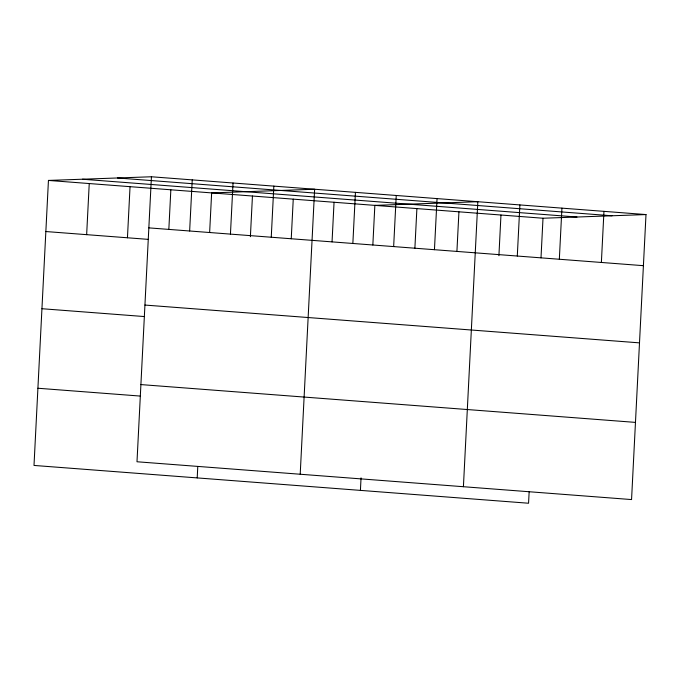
<?xml version="1.0" encoding="UTF-8"?>
<svg xmlns="http://www.w3.org/2000/svg" width="680" height="680" viewBox="0 0 680 680"><rect width="100%" height="100%" fill="white"/><g stroke="black" fill="none" stroke-linecap="round" stroke-linejoin="round"><path stroke-width="1.02" d="M151.436 176.766L136.994 461.762L631.558 499.57L646 214.566L151.436 176.766L48.441 180.429L34 465.435L528.564 503.234L529.15 491.759M86.649 234.659L89.241 183.549M127.449 237.779L130.042 186.668M168.835 229.424L170.841 189.788M189.644 230.996L192.236 179.885M197.208 477.904L197.786 466.438M209.635 232.543L211.642 192.907L314.636 189.244L300.203 474.24M230.444 234.115L233.036 183.005M250.384 236.708L252.45 196.027M271.252 237.235L273.836 186.124M291.244 238.782L293.25 199.146M332.044 241.901L334.05 202.257M352.852 243.465L355.445 192.355M360.417 490.382L361.046 477.87M372.844 245.021L374.85 205.377L477.844 201.714L463.412 486.719M393.652 246.585L396.245 195.475M414.885 248.234L416.891 208.59M434.452 249.704L437.044 198.594M456.917 251.447L458.932 211.811M498.908 255.697L500.964 215.024M517.293 256.037L519.885 204.927M541 257.873L543.005 218.237L646 214.566M559.334 259.25L561.927 208.139M601.375 262.463L603.959 211.352M117.444 177.973L612.009 215.781M82.424 179.222L576.997 217.022M48.441 180.429L543.005 218.237M148.844 227.876L643.408 265.676M45.849 231.54L148.376 239.377M144.933 305.056L639.498 342.865M41.939 308.72L144.466 316.565M140.905 384.582L635.468 422.39M37.91 388.246L140.437 396.083"/></g></svg>
